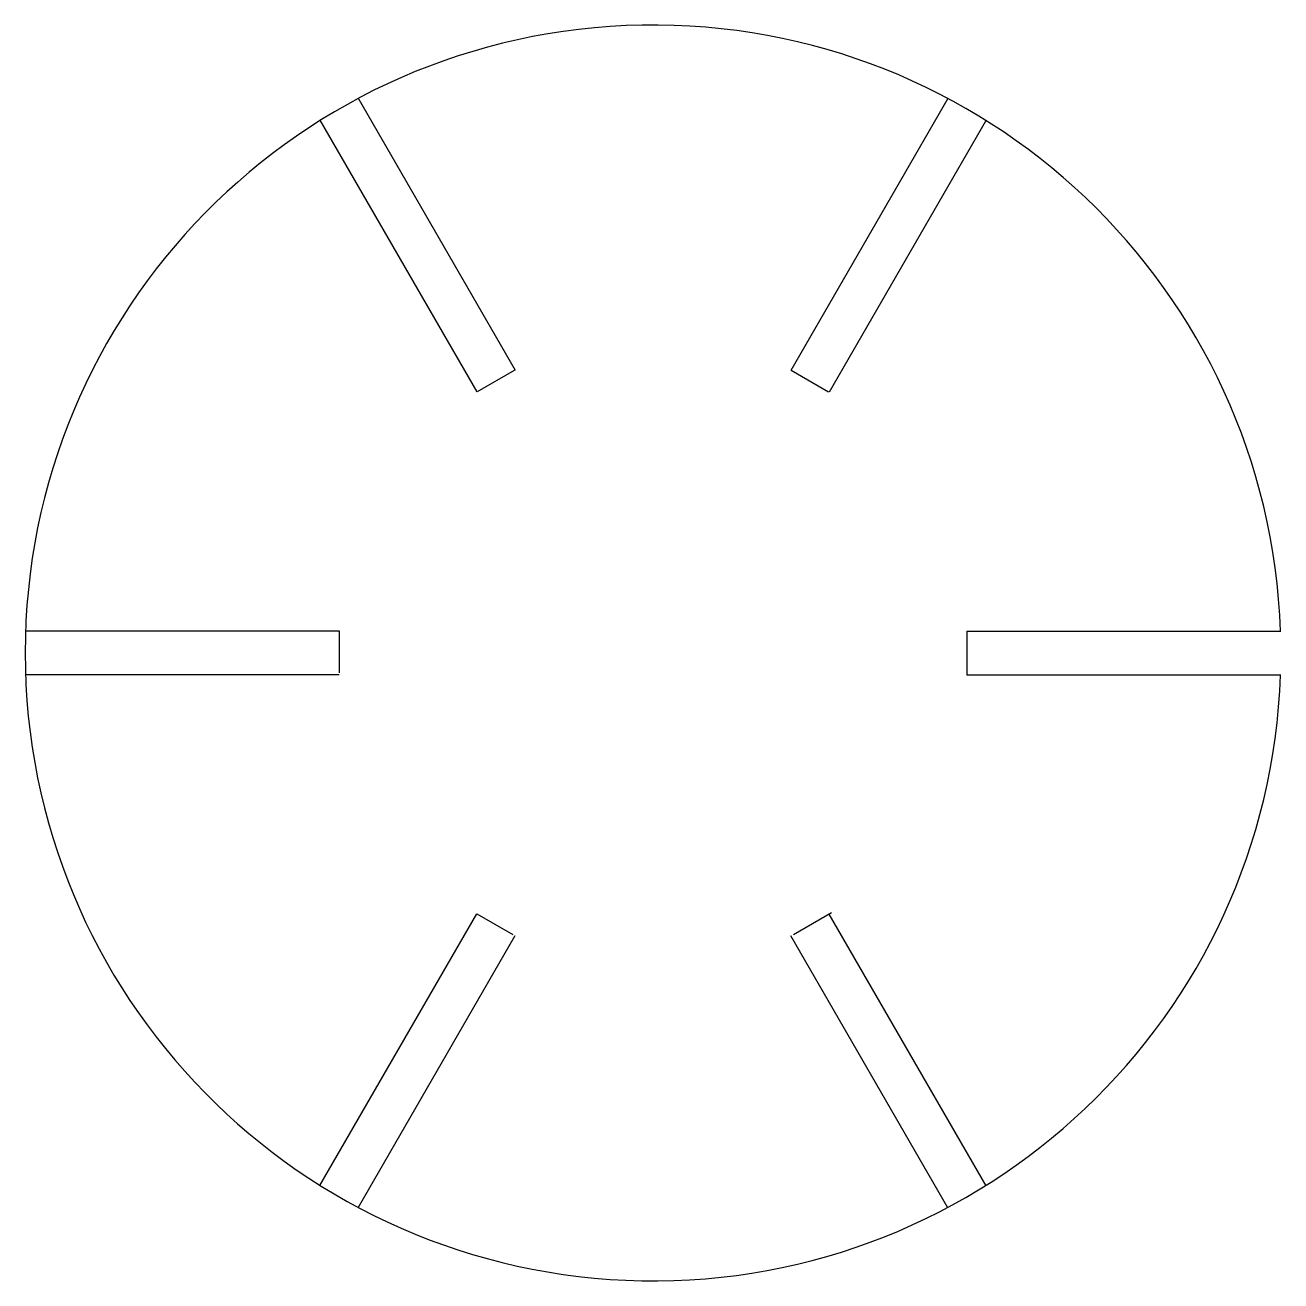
# Model space of a CAD drawing. Header units: millimetres. Extents: x 2525 to 2625, y 1498 to 1598.
import ezdxf

# ---------------------------------------------------------------- set-up
doc = ezdxf.new("R2010")
doc.units = ezdxf.units.MM

# ---------------------------------------------------------------- blocks, each defined once
blk = doc.blocks.new('*U2')
for p, q in [((-12.5, 1.75), (12.5, 1.75)), ((12.5, -1.75), (-12.5, -1.75))]:
    blk.add_line(p, q)
blk = doc.blocks.new('*U3')
at = {"color": 0, "linetype": 'ByBlock', "lineweight": -2, "transparency": 16777216}
for p, rotation in [((2556.57, 1580.27), 120), ((2594.07, 1580.26), 60), ((2537.81, 1547.8), 180), ((2556.55, 1515.32), 240), ((2594.05, 1515.3), 300)]:
    blk.add_blockref('*U2', p, dxfattribs=dict(at, rotation=rotation))
blk.add_blockref('*U2', (2612.81, 1547.77), dxfattribs=at)

msp = doc.modelspace()

# ---------------------------------------------------------------- linework, layer by layer
for p, q in [((2564.24, 1570.27), (2561.3, 1568.57)), ((2586.3, 1570.3), (2589.29, 1568.58)), ((2550.31, 1549.55), (2550.31, 1546.2)), ((2600.31, 1549.52), (2600.31, 1546.02)), ((2561.28, 1527.02), (2564.14, 1525.37)), ((2586.5, 1525.38), (2589.53, 1527.13))]:
    msp.add_line(p, q)
msp.add_arc((2575.31, 1547.79), 50, 1.992, 357.9804)

# ---------------------------------------------------------------- block references
msp.add_blockref('*U3', (0, 0))

doc.saveas('drawing.dxf')
